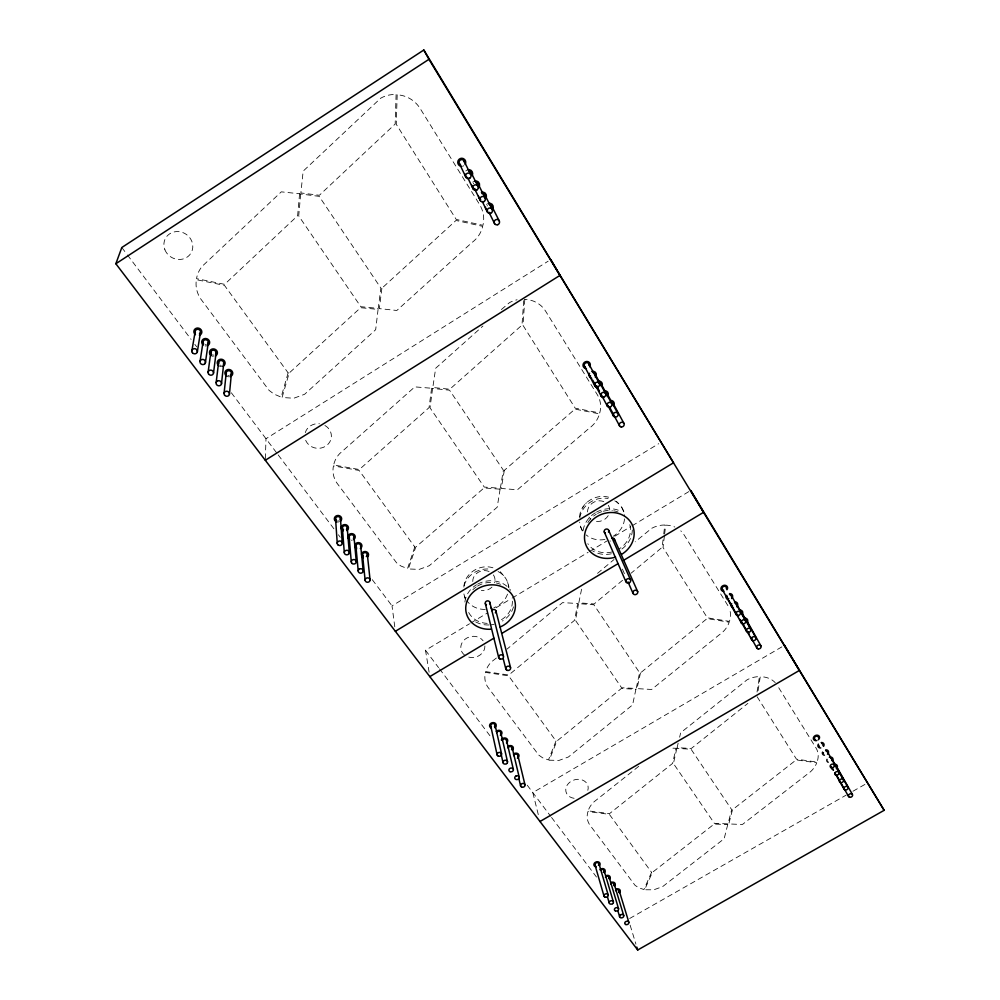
<?xml version="1.0" encoding="UTF-8"?>
<svg xmlns="http://www.w3.org/2000/svg" width="1000" height="1000" viewBox="0 0 1000 1000"><rect width="100%" height="100%" fill="white"/><g stroke="black" fill="none" stroke-linecap="round" stroke-linejoin="round"><path stroke-width="0.75" stroke-dasharray="5 3.75" d="M265.35 458.738L265.988 438.725L548.15 261.175M523.713 300.675L521.987 325.112L449.775 389.237L432.812 387.488L435.662 368.25L482.925 326.037M463.875 587.112C464.425 572.075 482.5 562.188 495.763 568.975M663.025 539.9L662.15 547.337L631.125 573.175M663.737 533.938L664.8 525.013A24.537 21.55 -26.5 0 0 651.637 528.337L635.225 541.788M664.45 535.588L663.037 547.5L707.337 617.788L729.463 621.388A23.875 20.362 -26.2 0 0 729.125 608M664.625 534.1L665.688 525.163A24.537 21.55 -26.6 0 1 674.8 527.013M579.575 516.975C580.425 501.637 598.488 491.912 612.05 498.5M757.038 692.038L759.425 676.612A23.125 19.087 -25.8 0 0 747.087 679.8L680.7 732.712L679.613 737.2M758.1 690.612L760.25 676.737A23.125 19.075 -25.9 0 1 775.263 682.7M581.575 589.212L578.825 602.812L594.138 603.975L622.775 580.125M678.15 743.175L677.062 747.663L691.3 748.475L747.887 703.375M582.3 508.013L583.325 506.712M585.763 503.575L586.413 502.75M501.362 309.55L509.45 302.675A26.65 25.5 -29.6 0 1 514.45 300.487M496.4 658.012L491.562 661.75A23.9 20.55 -14.7 0 0 485.688 671.612L508.787 675.037L574.6 620.25L577.7 603.488L562.537 602.638L507.038 649.112M597.513 573.362L614.012 559.55M638.763 766.3L593.938 801.912A22.513 18.275 -18 0 0 588.15 810.863L609.575 813.612L672.6 763.388L675.987 748.288L670.362 748.075M463.825 165.688L463.612 165.85A4.037 3.962 -83.3 0 1 462.65 166.225M394.775 626.812L392.025 605.875L658.725 443.675M429.113 672.237L425.513 650.3L469.5 623.787M470.825 622.987L486.825 613.35M496.15 607.725L510.812 598.888M512.15 598.088L588.112 552.312M589.438 551.5L606.763 541.062M614.763 536.237L630.75 526.6M632.087 525.8L689.4 491.262M781.862 646.875L532.812 792.6L538.562 815.725M629.675 918.487L846.2 795.1M852.962 791.237L866.5 783.525M500.337 571.75L505.275 577.725M616.512 501.413L618.175 503.225M121.812 247.512L126.5 253.725M127.425 254.963L191.088 339.4M194.838 344.363L196.713 346.85M231.35 392.788L277.275 453.7M278.212 454.938L334.65 529.788M338.413 534.775L340.3 537.275M372.275 579.688L392.025 605.875M425.513 650.3L438.575 667.625M439.513 668.863L490.825 736.912M527.225 785.175L550.612 816.2M551.538 817.438L596.487 877.038M757.138 696.775L796.475 759.175L817.025 762.087A22.525 18.088 -25.7 0 0 816 747.938L777.125 685.15M727.9 605.625L684.1 534.875A24.537 21.55 -26.6 0 0 680.788 530.862M621.7 507.312L624.975 514.2M622.413 569.1L625.513 576.175M580.388 526.1L582.675 531.75M630.112 925.113L635.925 944.15M507.638 582.425L509.562 589.212M464.525 596.213L465.15 598.975M632.325 529.938A25.137 22.387 -23.9 0 1 619.788 550.438M611.35 553.8A25.137 22.387 -23.9 0 1 592.575 550.837M583.125 530.55A25.137 22.387 -23.9 0 1 595.375 512.762M596.512 512.112A25.137 22.387 -23.9 0 1 620.237 510.988M614.775 500.85A22.875 20.463 -24 0 1 624.55 516.175M624.525 518.888A22.875 20.463 -24 0 1 613.212 536.25M604.95 539.438A22.875 20.463 -24 0 1 586.213 534.963M582.638 530.938A22.875 20.463 -24 0 1 579.663 522.112M579.8 518.025A22.875 20.463 -24 0 1 608.1 498.488M629.8 524.663A23.275 20.738 -23.9 0 1 618.9 549.062M611.962 551.962A23.275 20.738 -23.9 0 1 587.825 543.713M587.837 522.587A23.275 20.738 -23.9 0 1 596.287 514.175M597.625 513.425A23.275 20.738 -23.9 0 1 601.862 511.65M603.325 511.225A23.275 20.738 -23.9 0 1 612.325 510.588M613.775 510.8A23.275 20.738 -23.9 0 1 617.987 511.975M608.3 505.312A11.312 10.15 -24.1 0 1 609.35 513.075M608.225 515.638A11.312 10.15 -24.1 0 1 593.05 520.487M590.75 519.012A11.312 10.15 -24.1 0 1 588.987 517.013M587.5 511.962A11.312 10.15 -24.1 0 1 594.412 501.9A11.312 10.15 -24.1 0 1 606.55 503.3M610.25 541.25A2.338 2.075 -23.9 0 1 610.025 540.763M513.5 606.838A24.875 21.95 -14.2 0 1 502.4 621.013M494.062 624.338A24.875 21.95 -14.2 0 1 490.238 624.913M488.95 624.975A24.875 21.95 -14.2 0 1 472.625 619.913M464.9 602.05A24.875 21.95 -14.2 0 1 476.512 584.75M477.638 584.113A24.875 21.95 -14.2 0 1 510.637 590.288M512.388 601.225A23.038 20.325 -14.2 0 1 501.463 619.688M487.212 623.362A23.038 20.325 -14.2 0 1 467.625 610.025M472.825 589.763A23.038 20.325 -14.2 0 1 476.238 586.925M477.488 586.112A23.038 20.325 -14.2 0 1 494.888 582.7M496.337 582.987A23.038 20.325 -14.2 0 1 500.487 584.35M507.512 594.138A22.65 20.075 -14.1 0 1 493.875 607.737M485.275 609.425A22.65 20.075 -14.1 0 1 466.962 600.887M465.575 598.638A22.65 20.075 -14.1 0 1 463.65 592.375M464.125 585.763A22.65 20.075 -14.1 0 1 491.312 569.288M498.088 571.512A22.65 20.075 -14.1 0 1 508.537 587.587M493.375 574.913A11.2 9.963 -14 0 1 494.7 582.425M491.962 587.1A11.2 9.963 -14 0 1 481.337 590.5M472.762 581.512A11.2 9.963 -14 0 1 478.038 572.4A11.2 9.963 -14 0 1 489.188 571.55M487.038 206.05A2.637 2.587 -58.5 0 1 487.413 205.475M465.838 170.925A4.013 3.95 -77.5 0 1 466.625 170.25M472.788 182.2A3.987 3.925 -71 0 1 473.587 181.537M473.35 183.675A2.662 2.612 -71 0 1 473.75 183.1M486.538 204.5A3.95 3.875 -58.5 0 1 487.325 203.85M213.337 356.312A3.975 3.688 18.3 0 1 212.325 356.125M213.738 355.087A2.65 2.45 18.3 0 1 212.387 354.837M229.225 376.788A3.938 3.638 15.5 0 1 227.225 376.413M229.088 375.562A2.625 2.425 15.5 0 1 227.763 375.312M221.25 365.375A2.637 2.438 16.9 0 1 219.925 365.025M206.363 344.688A2.662 2.462 19.8 0 1 205 344.625M221.6 366.587A3.95 3.663 16.9 0 1 219.6 366.225M206.1 345.975A4 3.7 19.8 0 1 205.075 345.9M515.763 300.1A26.65 25.5 -29.6 0 1 517.087 299.775M324.9 425.475A13.288 12.312 3.1 0 1 325.125 446.512A13.288 12.312 3.1 0 1 304.85 436.887M305.287 432.625A13.288 12.312 3.1 0 1 319.425 423.75M338.8 520.887A2.438 2.212 -1.9 0 1 337.537 520.975M352.275 540.112A3.638 3.275 -3.5 0 1 351.337 540.175M338.387 522.087A3.663 3.312 -1.9 0 1 337.438 522.075M484.875 645.962A12.125 10.537 -12.8 0 1 467.175 656.587M464.625 655.113A12.125 10.537 -12.8 0 1 465.2 639.125A12.125 10.537 -12.8 0 1 483.088 640.8M574.113 798.312A11.4 9.375 -16.9 0 1 566.112 787.438A11.4 9.375 -16.9 0 1 579.875 779.412A11.4 9.375 -16.9 0 1 587.825 790.325M396.1 94.537L395.163 124.038L319.375 195.275L300.875 192.938L303.15 171.163L380.637 98.238A29.388 28.537 70.8 0 1 396.1 94.537M397.188 94.8L396.25 124.288L456.213 219.425L482.962 225.312A27.688 27.462 -51.6 0 0 479.588 204.513L420.275 108.688A29.375 28.537 71.1 0 0 397.188 94.8M524.812 299.363L522.975 325.325L575.225 408.2L599.738 412.95A25.863 23.988 -27.8 0 0 597.275 394.625L545.612 311.163A26.65 25.488 -29.7 0 0 524.812 299.363M299.587 193.762L297.638 215.712L224.625 284.337L196.537 278.65A28.65 26.862 25.5 0 1 202.488 266L281.3 191.85L299.587 193.762M300.675 194L298.712 215.938L360.825 306.7L378.288 308.4L380.838 288.038L319.163 196.35L300.675 194M378.075 309.4L375.675 329.7L304.6 394.288L293.775 398.237L282.075 397.5L289.15 373.062L360.613 307.7L378.075 309.4M381.875 288.25L379.325 308.612L396.825 310.475L472 242.5A27.675 27.45 -50.5 0 0 482.713 226.35L455.988 220.463L381.875 288.25M431.6 388.25L429.038 407.638L359.325 469.538L333.65 464.988A26.088 24.038 -2.4 0 1 339.588 453.7L414.825 386.875L431.6 388.25M432.587 388.438L430.025 407.825L484.25 487.062L500.337 488.288L503.363 470.188L449.55 390.188L432.587 388.438M500.1 489.175L497.2 507.2L429.288 565.725L419.137 569.412L408.35 568.95L415.75 547.125L484.025 487.95L500.1 489.175M504.312 470.363L501.275 488.45L517.388 489.812L589.075 428.338A25.85 23.975 -27.7 0 0 599.475 413.862L574.975 409.125L504.312 470.363M578.587 603.625L575.487 620.388L621.575 687.738L636.163 688.475L639.625 672.763L593.9 604.788L578.587 603.625M635.925 689.25L632.575 704.925L568.4 757L559.012 760.4L549.212 760.2L556.838 741.112L621.337 688.512L635.925 689.25M640.475 672.9L637.013 688.612L651.625 689.475L719.188 634.888A23.863 20.362 -26.2 0 0 729.188 622.188L707.075 618.587L640.475 672.9M676.825 748.413L673.425 763.5L714.4 823.388L728 823.838L731.688 809.638L691.05 749.212L676.825 748.413M727.75 824.538L724.163 838.713L662.663 886.6L653.787 889.8L644.638 889.762L652.35 872.425L714.15 824.087L727.75 824.538M732.487 809.737L728.787 823.938L742.412 824.5L807.062 774.375A22.525 18.088 -25.6 0 0 816.75 762.8L796.2 759.9L732.487 809.737M288.125 372.863L281.15 397.125L273.988 394.087L269.062 390.363L200.5 298.625A28.637 26.85 25.4 0 1 196.375 279.688L224.45 285.363L288.125 372.863M414.8 546.962L407.512 568.625L400.988 566.05L396.575 562.812L336.575 482.587A26.075 24.025 -2.4 0 1 333.45 465.9L359.125 470.45L414.8 546.962M555.988 740.987L548.462 759.938L542.638 757.812L538.75 755.088L487.587 686.762A23.9 20.538 -14.7 0 1 485.475 672.4L508.575 675.837L555.988 740.987M651.55 872.325L643.938 889.538L638.562 887.7L635.025 885.3L589.45 824.463A22.513 18.275 -17.9 0 1 587.938 811.587L609.35 814.325L651.55 872.325M164.887 249.75A14.737 13.675 31.2 0 0 189.65 254.925A14.737 13.675 31.2 0 0 180.487 231.875A14.737 13.675 31.2 0 0 164.887 249.75"/><path stroke-width="1.5" d="M229.425 394.263L231.4 373.612M224.088 393.263L226.25 372.65M221.462 383.938L223.787 362.95M216.163 382.575L218.612 362.25M213.5 373.175L216.05 353.113M208.113 372.163L210.85 352.125M205.387 362.775L208.325 342.375M200.087 361.213L203.125 341.488M197.338 351.763L200.475 332.312M191.887 350.725L195.225 331.287M623.438 560.425L703.55 512.337L690.725 490.462L884.15 810.312L637.712 950L115.85 263.738L121.812 247.512L423.825 50L673.512 462.788L395.363 631.3M115.85 263.738L428.95 59.312L423.825 50M215.325 355.962L216.163 355.438A3.975 3.688 18.3 0 0 216.938 351.012L216.325 350.2A3.975 3.688 18.3 0 0 211.575 349.275L210.738 349.8A3.975 3.688 18.3 0 0 209.975 354.225L210.588 355.037A3.975 3.688 18.3 0 0 211.388 355.688M265.3 460.275L559.938 275.413L550.788 259.513M353.575 539.575L353.963 539.35A3.638 3.275 -3.5 0 0 354.837 535.425L354.312 534.725A3.638 3.275 -3.5 0 0 349.975 533.987L349.188 534.462A3.638 3.275 -3.5 0 0 348.325 538.387L348.85 539.087A3.638 3.275 -3.5 0 0 349.55 539.65M429.825 676.625L493.913 638.162M501.925 633.35L618.088 563.625M540 821.5L799.375 670.45L784.55 645.3M605.662 875.9L606.013 875.7A3.125 2.475 -17.2 0 1 609.625 876.137L610.013 876.675A3.125 2.475 -17.2 0 1 609.575 879.212M356.575 547.413L356.2 546.962A2.413 2.163 -4.2 0 1 356.6 544.35L357.1 544A2.413 2.163 -4.2 0 1 360.613 546.413M203.562 343.6L203.388 343.387A2.662 2.462 19.8 0 1 204.163 340.138A2.662 2.462 19.8 0 1 207.712 340.737A2.662 2.462 19.8 0 1 207.55 344.1M490.613 607.225L492.475 609.812M428.95 59.312L884.15 810.312M836.15 765.875L852.375 794.362M831.762 758.725L847.9 787.1M827.3 751.488L843.363 779.725M836.4 774.9L839.463 780.337M841 783.05L848.675 796.65M831.9 767.613L833.425 770.325M834.95 773.025L844.112 789.275M746.388 619.95L760.837 645.7M741.425 611.875L755.763 637.463M736.388 603.688L750.612 629.1M731.312 595.45L745.438 620.675M747.875 631.875L749.388 634.6M750.9 637.312L756.925 648.188M742.025 622.275L751.75 639.825M736.95 614.038L738.425 616.712M739.912 619.4L746.587 631.462M728.875 600.425L741.4 623.062M722.288 589.475L736.162 614.587M612.663 402.562L623.837 423.212M606.788 393.013L617.8 413.4M600.825 383.312L611.675 403.45M594.812 373.55L605.5 393.413M588.763 363.713L599.275 383.3M609.975 407.875L619.637 426.012M607.688 405.138L613.488 416.062M596.625 385.9L599.487 391.287M600.913 393.988L607.337 406.112M592.712 380.138L601.138 396.087M584.538 366.312L594.9 386M491.525 205.662L499.4 221.225M484.762 194.65L492.1 209.25M477.887 183.475L485 197.725M470.962 172.213L477.837 186.088M463.975 160.863L470.625 174.375M488.938 212.162L494.625 223.713M482.287 201.5L487.5 212.2M474.7 188.938L480.375 200.675M467.825 177.875L473.2 189.062M459.487 163.738L465.975 177.35M614.475 539.35L637.7 591.675A2.5 2.175 -23.5 0 1 634.637 594.625A2.5 2.175 -23.5 0 1 633.625 590.988A2.5 2.175 -23.5 0 1 637.7 591.675M608.713 530.45L630.638 580.112A2.5 2.188 -23.5 0 1 627.587 583.088A2.5 2.188 -23.5 0 1 626.55 579.425A2.5 2.188 -23.5 0 1 630.638 580.112M627.987 581.85L632.938 593.188M604.263 531.875L625.875 581.638M636.812 947.075L637.712 950M619.2 890.713L628.837 922.288M614.212 884.125L623.737 915.612M609.15 877.275L618.55 908.662M617.9 910.962L619.612 916.688M604.113 870.675L613.4 901.963M598.975 863.688L608.138 894.862M607.475 896.963L609.225 902.925M594.987 864.963L604.038 896.188M495.875 610.8L510.55 667.562M489.762 602.225L503.45 656.2M503.188 658.587L505.838 669.062M485.35 603.638L498.738 657.712M517.825 755.25L524.95 784.663M512.212 747.837L519.188 777.113M518.888 778.688L520.638 786.05M506.5 740.113L513.312 769.25M500.825 732.675L507.5 761.663M495.025 724.788L501.525 753.637M501.075 753.962L503.025 762.663M490.775 726.137L497.163 755.037M367.35 554.587L370.075 579.875A2.487 2.212 -5.5 0 1 366.488 582.062A2.487 2.212 -5.5 0 1 366.225 578.25A2.487 2.212 -5.5 0 1 370.075 579.875M362.562 554.938L365.125 580.25M360.7 545.85L363.2 570.938M355.887 545.887L358.225 570.988M353.988 536.737L356.275 561.6M349.162 537.087L351.287 561.975M347.238 527.95L349.312 552.612M342.388 527.825L344.288 552.487M340.438 518.625L342.275 543.062M335.575 518.975L337.25 543.425M615.588 557.087A25.263 22.475 -23.9 0 1 584.9 533.263A25.263 22.475 -23.9 0 1 623.737 515.675A25.263 22.475 -23.9 0 1 621.55 554.388M605.325 533.088A2.338 2.087 -23.9 0 1 604.5 530.237A2.338 2.087 -23.9 0 1 607.65 529.237A2.338 2.087 -23.9 0 1 608.475 532.075M611.688 538.05A2.338 2.075 -23.9 0 1 614.462 540.438M491.3 629.2A25.013 22.037 -14.2 0 1 467.425 600.237A25.013 22.037 -14.2 0 1 507.95 590.275A25.013 22.037 -14.2 0 1 500.075 627.038M486.463 604.812A2.325 2.05 -14.1 0 1 485.525 602.062A2.325 2.05 -14.1 0 1 488.65 601.062A2.325 2.05 -14.1 0 1 489.575 603.812M491.65 610.625A2.312 2.037 -14.4 0 1 495.025 609.763A2.312 2.037 -14.4 0 1 495.337 612.812M203.2 345.037A4 3.7 19.8 0 1 203.062 339.312A4 3.7 19.8 0 1 209.075 340.475A4 3.7 19.8 0 1 207.113 345.788M226.388 373.9A2.625 2.425 15.5 0 1 227.688 370.887A2.625 2.425 15.5 0 1 231.062 371.962A2.625 2.425 15.5 0 1 230.35 375.163M481.788 193.562A2.65 2.6 -64.5 0 1 485.087 196.637M489.188 204.55A2.637 2.587 -58.5 0 1 491.712 208.263M195.375 332.587A2.688 2.487 21.2 0 1 196.675 329.487A2.688 2.487 21.2 0 1 200.125 330.613A2.688 2.487 21.2 0 1 199.425 333.9M461.613 166.337A4.037 3.962 -83.3 0 1 458.113 160.65A4.037 3.962 -83.3 0 1 464.613 159.512L465.225 160.362A4.037 3.962 -83.3 0 1 465.1 164.412M460.487 164.688A2.7 2.65 -83.3 0 1 459.212 161.475A2.7 2.65 -83.3 0 1 462.1 159.625A2.7 2.65 -83.3 0 1 464.375 162.188M467.575 169.812A4.013 3.95 -77.5 0 1 472.2 175.512M466.863 177.2A4.013 3.95 -77.5 0 1 464.775 173.812M468.638 170.975A2.675 2.625 -77.5 0 1 471.35 173.538M481.413 192.3A3.975 3.9 -64.5 0 1 485.387 198.75M480.688 199.587A3.975 3.9 -64.5 0 1 478.625 196.25M474.525 181.1A3.987 3.925 -71 0 1 478.525 187.6M474.762 188.787A3.987 3.925 -71 0 1 472.975 187.838M472.325 187.037A3.987 3.925 -71 0 1 471.725 185.075M475.575 182.25A2.662 2.612 -71 0 1 478.212 185.487M488.263 203.412A3.95 3.875 -58.5 0 1 492.2 209.812M487.525 210.65A3.95 3.875 -58.5 0 1 485.475 207.338M211.325 353.988A2.65 2.45 18.3 0 1 211.725 350.675A2.65 2.45 18.3 0 1 215.287 350.913A2.65 2.45 18.3 0 1 215.5 354.263M195.463 334.688A4.025 3.725 21.2 0 1 195.113 328.925A4.025 3.725 21.2 0 1 201.188 329.9A4.025 3.725 21.2 0 1 199.412 335.325M226.35 375.875A3.938 3.638 15.5 0 1 226.262 370.262A3.938 3.638 15.5 0 1 232.188 371.375A3.938 3.638 15.5 0 1 230.212 376.6M218.663 363.525A2.637 2.438 16.9 0 1 219.262 361.15L219.788 360.763A2.637 2.438 16.9 0 1 223.475 364.175M218.713 365.688A3.95 3.663 16.9 0 1 218.562 360.037A3.95 3.663 16.9 0 1 224.525 361.125A3.95 3.663 16.9 0 1 222.6 366.4M343.212 530.862A3.65 3.3 -2.7 0 1 341.863 525.975A3.65 3.3 -2.7 0 1 347.438 525.575A3.65 3.3 -2.7 0 1 346.85 530.6M363.375 556.413A2.4 2.15 -4.9 0 1 363.3 553.225A2.4 2.15 -4.9 0 1 366.838 553.387A2.4 2.15 -4.9 0 1 366.287 556.538M604.712 391.987A2.45 2.275 -31.3 0 1 607.013 394.75M610.538 401.637A2.45 2.25 -31 0 1 612.962 404.275M336.413 520.475A2.438 2.212 -1.9 0 1 336.025 517.513A2.438 2.212 -1.9 0 1 339.263 516.888A2.438 2.212 -1.9 0 1 340.2 519.75M589.688 366.8A3.725 3.475 -32.4 0 0 589.925 363.25L589.4 362.512A3.725 3.475 -32.4 0 0 583.375 363.638A3.725 3.475 -32.4 0 0 586.413 368.562M585.425 367.125A2.475 2.312 -32.4 0 1 584.438 364.137A2.475 2.312 -32.4 0 1 587.487 362.738A2.475 2.312 -32.4 0 1 589 365.487M591.775 371.5A3.713 3.45 -32 0 1 595.275 377.175M591.763 378.3A3.713 3.45 -32 0 1 589.562 373.275M592.712 372.5A2.475 2.3 -32 0 1 595.05 375.312M590.6 376.15A2.475 2.3 -32 0 1 590.363 375.588M604.725 390.825A3.675 3.4 -31.3 0 1 607.238 396.6M603.75 397.713A3.675 3.4 -31.3 0 1 601.087 394.525M598.737 381.112A3.688 3.425 -31.6 0 1 601.85 386.163M597.775 388.038A3.688 3.425 -31.6 0 1 595.1 384.825M598.737 382.275A2.462 2.288 -31.6 0 1 600.812 385.65M597.513 386.7A2.462 2.288 -31.6 0 1 597.013 386.362M610.65 400.475A3.663 3.375 -31 0 1 613.725 405.462M609.675 407.312A3.663 3.375 -31 0 1 607.038 404.15M349.562 538.15A2.425 2.188 -3.5 0 1 350.062 535.225A2.425 2.188 -3.5 0 1 353.325 535.375A2.425 2.188 -3.5 0 1 353.4 538.325M336.512 521.838A3.663 3.312 -1.9 0 1 334.963 516.962A3.663 3.312 -1.9 0 1 340.55 516.4A3.663 3.312 -1.9 0 1 340.15 521.462M361.425 554.188A3.6 3.237 -4.9 0 1 366.562 551.838A3.6 3.237 -4.9 0 1 367.663 556.85M363.363 557.688A3.6 3.237 -4.9 0 1 361.55 555.85M356.725 548.812A3.613 3.25 -4.2 0 1 355.363 544A3.613 3.25 -4.2 0 1 360.887 543.562A3.613 3.25 -4.2 0 1 360.325 548.525M346.463 529.487A2.425 2.2 -2.7 0 0 346.737 526.525A2.425 2.2 -2.7 0 0 343.5 526.05A2.425 2.2 -2.7 0 0 342.663 528.925L343.038 529.388A2.425 2.2 -2.7 0 0 343.525 529.75M496.262 731.363A3.337 2.812 -13.8 0 1 501.238 731.2A3.337 2.812 -13.8 0 1 500.387 735.45M513.612 755.638A2.2 1.837 -14.4 0 1 516.525 754.137A2.2 1.837 -14.4 0 1 517.638 756.675M739.575 611.038A2.263 1.913 -27.7 0 1 741.562 613.362M744.5 619.188A2.25 1.9 -27.6 0 1 746.6 621.413M491.375 726.938A2.225 1.887 -13.5 0 1 491.3 724.262A2.225 1.887 -13.5 0 1 494.425 723.988A2.225 1.887 -13.5 0 1 494.5 726.663M726.925 589.775A3.413 2.925 -27.9 0 0 727.288 586.737L726.838 586.112A3.413 2.925 -27.9 0 0 721.338 587.2A3.413 2.925 -27.9 0 0 723.9 591.35M723.587 590.3A2.275 1.95 -27.9 0 1 722.138 587.95A2.275 1.95 -27.9 0 1 724.912 586.312A2.275 1.95 -27.9 0 1 726.363 588.663M729.5 593.587A3.413 2.913 -27.8 0 1 731.6 598.55M728.375 599.575A3.413 2.913 -27.8 0 1 726.575 595.325M729.45 594.587A2.275 1.938 -27.8 0 1 731.462 596.95M728.7 598.587A2.275 1.938 -27.8 0 1 728.175 598.425M727.412 597.762A2.275 1.938 -27.8 0 1 727.262 596.25M739.638 610.05A3.388 2.875 -27.7 0 1 742.237 614.288M738.487 615.975A3.388 2.875 -27.7 0 1 736.35 612.513M734.587 601.838A3.4 2.888 -27.8 0 1 736.663 606.775M733.45 607.8A3.4 2.888 -27.8 0 1 731.663 603.575M734.538 602.837A2.263 1.925 -27.8 0 1 736.525 605.188M732.487 605.988A2.263 1.925 -27.8 0 1 732.3 605.525M744.65 618.188A3.375 2.85 -27.6 0 1 747.237 622.413M743.5 624.087A3.375 2.85 -27.6 0 1 741.375 620.65M506.438 742.85A3.325 2.788 -14 0 0 507.4 739.45L506.962 738.85A3.325 2.788 -14 0 0 503.075 738.3L502.337 738.737A3.325 2.788 -14 0 0 501.325 739.975M502.25 740.5A2.212 1.863 -14 0 1 504.913 738.925A2.212 1.863 -14 0 1 506.525 741.087M491.425 728.112A3.337 2.825 -13.5 0 1 490.238 723.938A3.337 2.825 -13.5 0 1 495.3 723.337A3.337 2.825 -13.5 0 1 494.725 727.712M513.375 754.175A3.3 2.75 -14.4 0 1 518.275 754A3.3 2.75 -14.4 0 1 517.425 758.175M511.538 749.663A2.2 1.85 -14.2 0 0 509.087 746.787L508.612 747.1A2.2 1.85 -14.2 0 0 508 747.962M507.688 746.637A3.312 2.775 -14.2 0 1 512.325 746.188A3.312 2.775 -14.2 0 1 512.463 750.125M496.587 732.65A2.225 1.875 -13.8 0 1 499.675 731.4A2.225 1.875 -13.8 0 1 500.475 734.1M599.913 869.575A3.137 2.487 -17.1 0 1 604.275 869.125A3.137 2.487 -17.1 0 1 604.25 872.712M615.475 890.7A2.075 1.638 -17.4 0 1 618.475 889.9A2.075 1.638 -17.4 0 1 618.65 892.375M830.588 758.012A2.125 1.7 -26.7 0 1 831.612 760.512M834.425 765.225A2.112 1.688 -26.6 0 1 836.4 766.712M832.562 768.1A2.112 1.688 -26.6 0 1 832.375 767.7M595.513 865.675A2.1 1.675 -16.9 0 1 595.525 863.275A2.1 1.675 -16.9 0 1 598.438 862.975A2.1 1.675 -16.9 0 1 598.425 865.375M818.325 739.762A3.212 2.587 -26.8 0 0 819.312 736.462L818.913 735.913A3.212 2.587 -26.8 0 0 815.025 735.75A3.212 2.587 -26.8 0 0 813.487 739.163A3.212 2.587 -26.8 0 0 816.838 740.525M815.288 739.575A2.15 1.725 -26.8 0 1 814.562 737.475A2.15 1.725 -26.8 0 1 816.938 736.1A2.15 1.725 -26.8 0 1 818.5 737.725M821.188 742.55A3.212 2.575 -26.7 0 1 823.737 743.65A3.212 2.575 -26.7 0 1 823.525 746.35M820.75 747.95A3.212 2.575 -26.7 0 1 818.4 744.15M821.637 743.462A2.138 1.713 -26.7 0 1 822.913 745.537M819.412 746.663A2.138 1.713 -26.7 0 1 818.913 745.45M829.35 757.288A3.188 2.537 -26.7 0 1 832.487 757.938A3.188 2.537 -26.7 0 1 832.463 760.875M828.2 762.237A3.188 2.537 -26.7 0 1 827.025 759.375M825.675 749.862A3.2 2.562 -26.7 0 1 828.375 751.25A3.2 2.562 -26.7 0 1 827.475 754.237M824.45 755.212A3.2 2.562 -26.7 0 1 822.55 752.125M825.6 750.75A2.125 1.7 -26.7 0 1 827.5 752.35M823.438 753.188A2.125 1.7 -26.7 0 1 823.413 752.738M833.787 764.5A3.175 2.525 -26.6 0 1 837.113 765.413A3.175 2.525 -26.6 0 1 836.35 768.662M833.35 769.625A3.175 2.525 -26.6 0 1 831.475 766.575M605.4 877.262A2.087 1.65 -17.2 0 1 608.2 876.35A2.087 1.65 -17.2 0 1 608.925 878.575M596.263 866.875A3.137 2.512 -16.9 0 1 594.038 863.825A3.137 2.512 -16.9 0 1 598.2 861.85A3.137 2.512 -16.9 0 1 599.7 865.25M615.725 889.338A3.1 2.45 -17.4 0 1 619.663 889.575A3.1 2.45 -17.4 0 1 619.362 892.887M613.888 885.413A2.075 1.638 -17.3 0 0 611.337 883.238L610.887 883.525A2.075 1.638 -17.3 0 0 610.525 883.888M610.675 882.65A3.113 2.462 -17.3 0 1 614.637 882.862A3.113 2.462 -17.3 0 1 614.375 886.188M600.438 870.312A2.087 1.663 -17.1 0 1 603.513 869.775A2.087 1.663 -17.1 0 1 603.362 872.325M217.387 381.05L216.838 381.45A2.725 2.512 15.2 0 0 216.5 384.5L216.95 385.025A2.725 2.512 15.2 0 0 220.625 385.213A2.725 2.512 15.2 0 0 220.987 381.825A2.725 2.512 15.2 0 0 217.387 381.05M359.487 569.038L358.963 569.4A2.487 2.225 -4.8 0 0 358.55 572.087L358.938 572.55A2.487 2.225 -4.8 0 0 362.3 572.65A2.487 2.225 -4.8 0 0 362.762 569.663A2.487 2.225 -4.8 0 0 359.487 569.038M204.675 363.9L204.112 364.275A2.763 2.55 18.1 0 1 200.8 363.725L200.362 363.175A2.763 2.55 18.1 0 1 201.163 359.825A2.763 2.55 18.1 0 1 204.838 360.438A2.763 2.55 18.1 0 1 204.675 363.9M515.962 776.05L515.487 776.375A2.275 1.887 -14.4 0 0 514.987 778.688L515.312 779.075A2.275 1.887 -14.4 0 0 518.35 779.087A2.275 1.887 -14.4 0 0 518.9 776.513A2.275 1.887 -14.4 0 0 515.962 776.05M348.5 554.188L347.962 554.525A2.512 2.25 -3.4 0 1 344.95 554.1L344.575 553.625A2.512 2.25 -3.4 0 1 345.438 550.662A2.512 2.25 -3.4 0 1 348.787 551.15A2.512 2.25 -3.4 0 1 348.5 554.188M620.775 914.712L620.325 915.013A2.138 1.675 -17.3 0 0 619.775 917.087L620.075 917.425A2.138 1.675 -17.3 0 0 622.888 917.4A2.138 1.675 -17.3 0 0 623.488 915.088A2.138 1.675 -17.3 0 0 620.775 914.712M506.725 763.538L506.225 763.838A2.288 1.913 -13.9 0 1 503.525 763.538L503.212 763.138A2.288 1.913 -13.9 0 1 504.125 760.575A2.288 1.913 -13.9 0 1 507.125 760.925A2.288 1.913 -13.9 0 1 506.725 763.538M612.625 903.65L612.15 903.925A2.15 1.688 -17.1 0 1 609.663 903.7L609.375 903.337A2.15 1.688 -17.1 0 1 610.312 901.038A2.15 1.688 -17.1 0 1 613.075 901.3A2.15 1.688 -17.1 0 1 612.625 903.65M499.913 658.925A2.475 2.138 -14.4 0 0 503.55 656.75A2.475 2.138 -14.4 0 0 499.812 655.188A2.475 2.138 -14.4 0 0 499.913 658.925M507 670.275A2.475 2.138 -14.7 0 0 510.637 668.112A2.475 2.138 -14.7 0 0 506.925 666.55A2.475 2.138 -14.7 0 0 507 670.275M224.562 395.15A2.712 2.5 13.8 0 0 229.225 394.875A2.712 2.5 13.8 0 0 226.488 391.25A2.712 2.5 13.8 0 0 224.562 395.15M490.575 213.312A2.737 2.688 -56.9 0 0 491.662 208.713A2.737 2.688 -56.9 0 0 487.175 210.138A2.737 2.688 -56.9 0 0 490.575 213.312M497.725 224.7A2.725 2.675 -51.8 0 0 498.625 220.087A2.725 2.675 -51.8 0 0 494.212 221.688A2.725 2.675 -51.8 0 0 497.725 224.7M192.387 352.663A2.775 2.562 19.5 0 0 197.138 352.4A2.775 2.562 19.5 0 0 194.312 348.663A2.775 2.562 19.5 0 0 192.387 352.663M469.75 178.212A2.788 2.737 -76.9 0 0 469.588 173.388A2.788 2.737 -76.9 0 0 465.55 175.975A2.788 2.737 -76.9 0 0 469.75 178.212M484.113 201.513A2.75 2.712 -63 0 0 483.975 196.762A2.75 2.712 -63 0 0 479.975 199.312A2.75 2.712 -63 0 0 484.113 201.513M476.962 189.913A2.775 2.725 -69.9 0 0 476.812 185.125A2.775 2.725 -69.9 0 0 472.8 187.688A2.775 2.725 -69.9 0 0 476.962 189.913M208.6 374.075A2.75 2.537 16.6 0 0 213.3 373.8A2.75 2.537 16.6 0 0 210.525 370.125A2.75 2.537 16.6 0 0 208.6 374.075M614.975 417.075A2.537 2.325 -30.6 0 0 618.05 413.963A2.537 2.325 -30.6 0 0 613.9 413.162A2.537 2.325 -30.6 0 0 614.975 417.075M621.175 426.95A2.525 2.312 -30.4 0 0 624.1 423.75A2.525 2.312 -30.4 0 0 619.938 423.125A2.525 2.312 -30.4 0 0 621.175 426.95M338.1 544.975A2.525 2.263 -2.7 0 0 342.238 543.65A2.525 2.263 -2.7 0 0 338.938 541.1A2.525 2.263 -2.7 0 0 338.1 544.975M596.425 387.038A2.562 2.387 -31.5 0 0 599.525 383.875A2.562 2.387 -31.5 0 0 595.312 383.038A2.562 2.387 -31.5 0 0 596.425 387.038M608.837 407.137A2.55 2.35 -30.9 0 0 611.925 404.012A2.55 2.35 -30.9 0 0 607.75 403.188A2.55 2.35 -30.9 0 0 608.837 407.137M602.65 397.125A2.562 2.362 -31.2 0 0 605.737 393.975A2.562 2.362 -31.2 0 0 601.562 393.15A2.562 2.362 -31.2 0 0 602.65 397.125M352.137 563.488A2.5 2.237 -4.1 0 0 356.238 562.188A2.5 2.237 -4.1 0 0 352.975 559.675A2.5 2.237 -4.1 0 0 352.137 563.488M521.7 787.087A2.263 1.875 -14.6 0 0 525.037 785.138A2.263 1.875 -14.6 0 0 521.638 783.825A2.263 1.875 -14.6 0 0 521.7 787.087M753.075 640.65A2.325 1.95 -27.4 0 0 755.962 637.925A2.325 1.95 -27.4 0 0 752.25 637.337A2.325 1.95 -27.4 0 0 753.075 640.65M758.275 648.95A2.325 1.938 -27.4 0 0 761.05 646.15A2.325 1.938 -27.4 0 0 757.312 645.713A2.325 1.938 -27.4 0 0 758.275 648.95M498.25 756.112A2.3 1.925 -13.7 0 0 501.625 754.125A2.3 1.925 -13.7 0 0 498.162 752.763A2.3 1.925 -13.7 0 0 498.25 756.112M737.5 615.438A2.35 2 -27.6 0 0 740.413 612.688A2.35 2 -27.6 0 0 736.65 612.062A2.35 2 -27.6 0 0 737.5 615.438M747.913 632.3A2.338 1.975 -27.5 0 0 750.812 629.575A2.338 1.975 -27.5 0 0 747.087 628.962A2.338 1.975 -27.5 0 0 747.913 632.3M742.725 623.9A2.338 1.988 -27.6 0 0 745.638 621.163A2.338 1.988 -27.6 0 0 741.888 620.55A2.338 1.988 -27.6 0 0 742.725 623.9M510.062 771.7A2.288 1.9 -14.1 0 0 513.413 769.737A2.288 1.9 -14.1 0 0 509.975 768.388A2.288 1.9 -14.1 0 0 510.062 771.7M625.737 924.513A2.125 1.663 -17.4 0 0 628.9 922.712A2.125 1.663 -17.4 0 0 625.788 921.587A2.125 1.663 -17.4 0 0 625.737 924.513M845.3 789.987A2.188 1.725 -26.5 0 0 848.075 787.513A2.188 1.725 -26.5 0 0 844.638 787.05A2.188 1.725 -26.5 0 0 845.3 789.987M849.9 797.312A2.175 1.713 -26.4 0 0 852.562 794.775A2.175 1.713 -26.4 0 0 849.1 794.438A2.175 1.713 -26.4 0 0 849.9 797.312M605.013 897.138A2.163 1.7 -17 0 0 608.2 895.312A2.163 1.7 -17 0 0 605.037 894.137A2.163 1.7 -17 0 0 605.013 897.138M831.575 767.775A2.212 1.762 -26.6 0 0 834.375 765.263A2.212 1.762 -26.6 0 0 830.9 764.775A2.212 1.762 -26.6 0 0 831.575 767.775M840.763 782.625A2.2 1.737 -26.5 0 0 843.538 780.15A2.2 1.737 -26.5 0 0 840.088 779.663A2.2 1.737 -26.5 0 0 840.763 782.625M836.188 775.225A2.2 1.75 -26.5 0 0 838.962 772.725A2.2 1.75 -26.5 0 0 835.5 772.237A2.2 1.75 -26.5 0 0 836.188 775.225M615.438 910.913A2.138 1.675 -17.2 0 0 618.612 909.1A2.138 1.675 -17.2 0 0 615.475 907.95A2.138 1.675 -17.2 0 0 615.438 910.913"/></g></svg>
